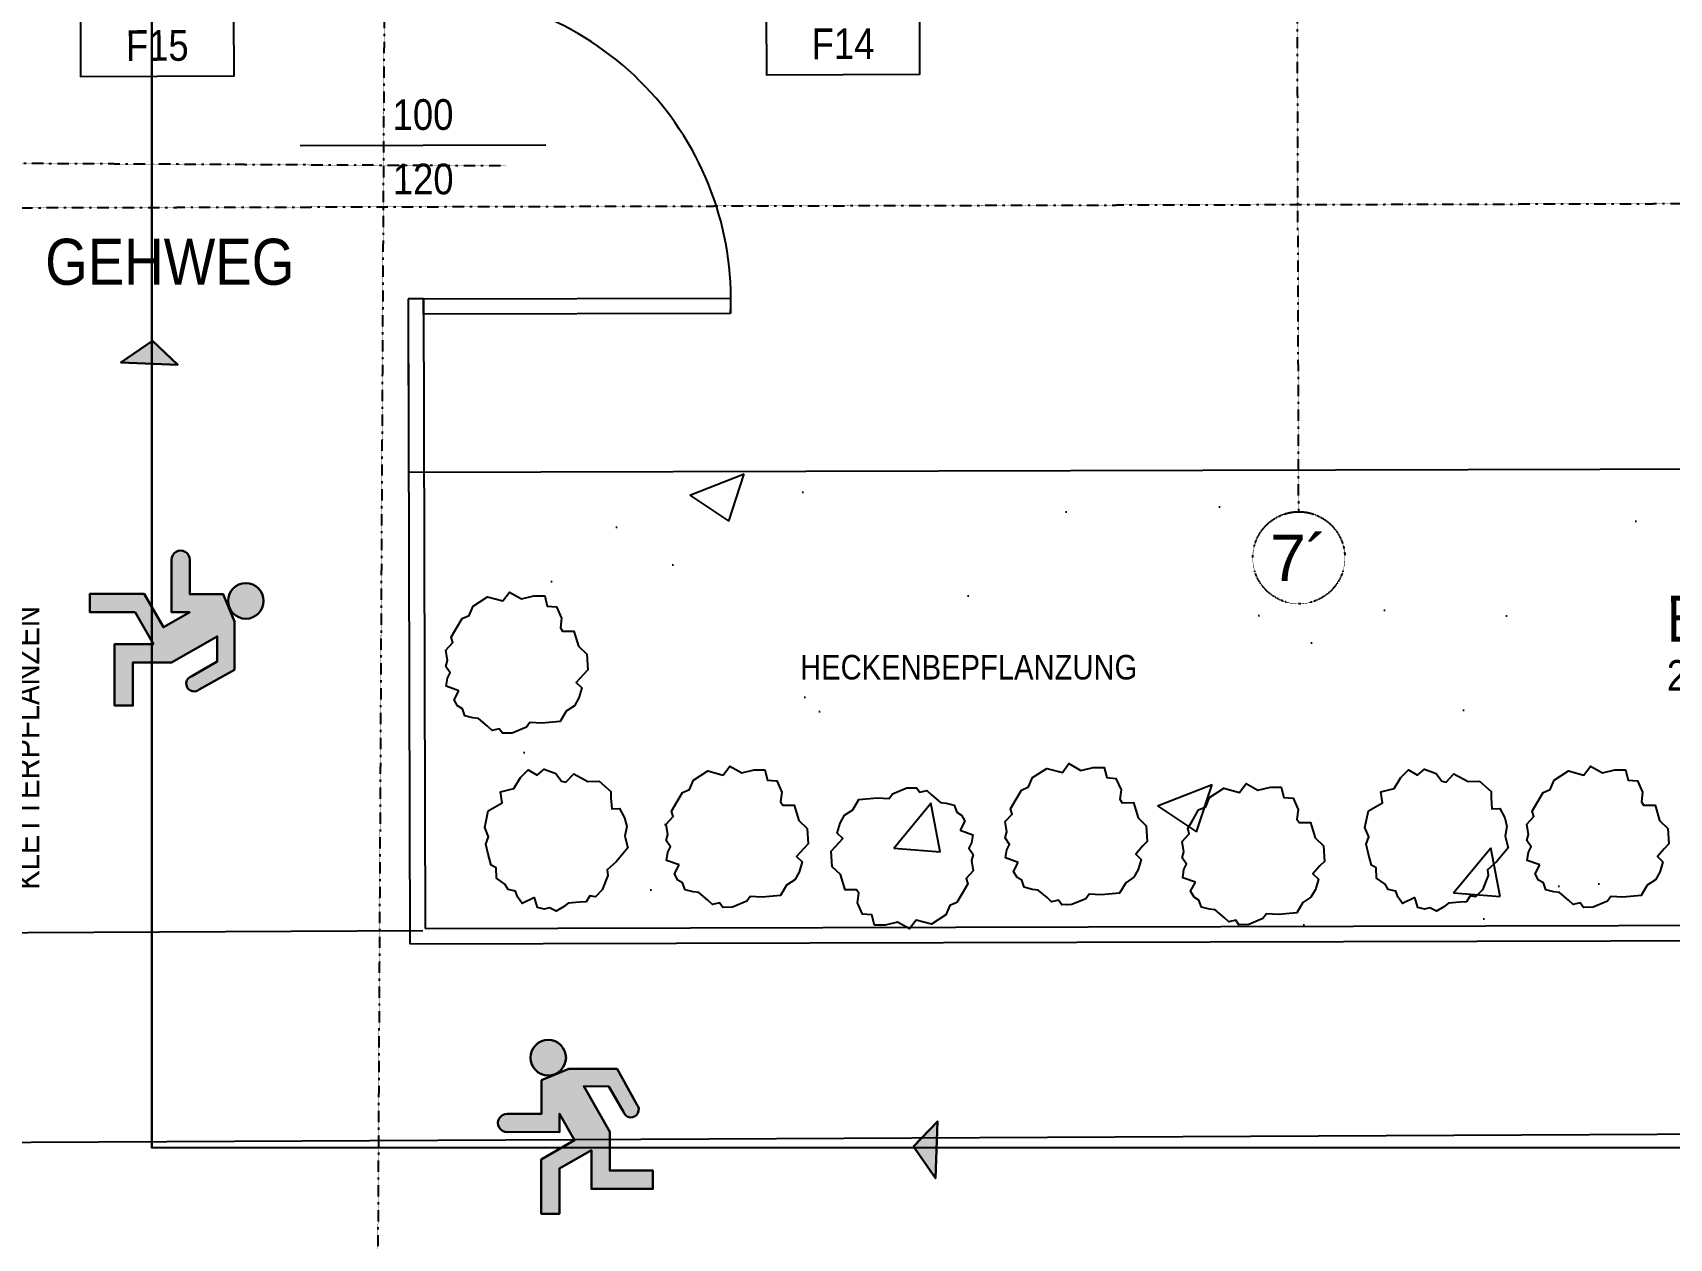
# Model space of a CAD drawing. Header units: millimetres. Extents: x -5498 to 144064, y 340 to 109563.
# Drawn here: x 21912 to 27242, y 57197 to 61122 of the extents above; entities that cross this region are included whole.
import ezdxf
from ezdxf.enums import TextEntityAlignment as Align

# ---------------------------------------------------------------- set-up
doc = ezdxf.new("R2010")
doc.units = ezdxf.units.MM
doc.linetypes.add('STRICHPUNKT', pattern=[1, 0.5, -0.25, 0, -0.25])
for name, color, linetype in [('00-AUF---------M0', 251, 'Continuous'), ('01-TXT---------M0', 251, 'Continuous'), ('01-TXT---------PP', 1, 'Continuous'), ('01-TXT-G00-LEG-M0', 1, 'Continuous'), ('02-AXO-G00-LEG-M0', 251, 'STRICHPUNKT'), ('02-FIL-G00-LEG-GRÜN', 251, 'Continuous'), ('04-TXT-G00-LEG-POS', 8, 'Continuous'), ('05-SYM---------M0', 251, 'Continuous'), ('05-TXT---------PP', 8, 'Continuous'), ('05-TXT--------M0', 251, 'Continuous'), ('05-TXT-G00-LEG-M0', 251, 'Continuous'), ('09-NAT-G00-LEG-PFLANZEN', 251, 'Continuous'), ('09-TXT-G00-LEG-M0', 251, 'Continuous'), ('09-WEG-G00-Leg-M0', 251, 'Continuous'), ('09-WEG_G00-LEG-M0', 251, 'Continuous')]:
    doc.layers.add(name, color=color, linetype=linetype)
doc.styles.add('ARIAL', font='arial.ttf', dxfattribs={"width": 0.85})
doc.styles.get("Standard").update_dxf_attribs({"font": 'arial.ttf'})

# ---------------------------------------------------------------- blocks, each defined once
blk = doc.blocks.new('01-SQM')
at = {"layer": '01-TXT---------M0', "color": 1, "style": 'ARIAL', "width": 0.85}
blk.add_attdef('ROOM', (0, 0), '', height=0.15, dxfattribs=at)
blk.add_attdef('AREA', text='', height=0.1, dxfattribs=at).set_placement((0, -0.06), align=Align.TOP_LEFT)
at = {"layer": '01-TXT---------PP', "color": 1, "style": 'ARIAL', "width": 0.85}
blk.add_attdef('NR', text='', height=0.15, dxfattribs=at).set_placement((-0.1173, 0), align=Align.RIGHT)
blk.add_attdef('FLOOR', text='', height=0.1, dxfattribs=at).set_placement((0, -0.26), align=Align.TOP_LEFT)
blk = doc.blocks.new('05-TXT')
at = {"layer": '05-TXT--------M0'}
blk.add_line((-0.4, 0), (0.4, 0), dxfattribs=at)
at = {"layer": '05-TXT--------M0', "color": 8, "style": 'ARIAL', "width": 0.85}
blk.add_attdef('BREITE', text='', height=0.1, dxfattribs=at).set_placement((0, 0.05), align=Align.CENTER)
blk.add_attdef('HÖHE', text='', height=0.1, rotation=360, dxfattribs=at).set_placement((0, -0.06), align=Align.TOP_CENTER)
blk = doc.blocks.new('türachse&qualität')
at = {"layer": '05-SYM---------M0'}
blk.add_line((-0.4, 0), (-0.4, 0), dxfattribs=at)
at = {"layer": '05-TXT---------PP'}
blk.add_lwpolyline([(-0.5, -0.25), (-0.5, 0.25), (-0.7, 0.25), (-0.7, -0.25)], close=True, dxfattribs=at)
at = {"layer": '05-TXT---------PP', "color": 8, "style": 'ARIAL', "text_generation_flag": 6, "width": 0.85}
blk.add_attdef('POS.NR.', text='', height=0.1, rotation=270, dxfattribs=at).set_placement((-0.6529, -0.0112), align=Align.TOP_CENTER)
blk = doc.blocks.new('9809550')
at = {"color": 18, "lineweight": 30, "true_color": 0x000000}
for points in [[(423921.7, 99168.8), (423956.8, 99168.8), (423956.8, 99202.9), (423984.5, 99214.5), (424033.7, 99214.5), (424053.8, 99178.3)], [(424040.2, 99170.9), (424025.2, 99196.7), (423999.7, 99196.8), (424026.2, 99150.3), (424026.2, 99110.9), (424070.2, 99110.9), (424070.2, 99092.3), (424007.5, 99092.3), (424007.5, 99131.7), (423975, 99113.1), (423975, 99067), (423956.5, 99067), (423956.5, 99122.4), (423990.5, 99141.9), (423975.1, 99168.8), (423975.1, 99150.2), (423921.7, 99150.3)]]:
    blk.add_lwpolyline(points, dxfattribs=at)
blk.add_circle((423963.6, 99225.9), 18.1, dxfattribs=at)
for centre, radius, start, end in [((424047.8, 99173.1), 7.96, 195.7299, 41.4005), ((423921.7, 99159.5), 9.27, 89.9849, 270.0151)]:
    blk.add_arc(centre, radius, start, end, dxfattribs=at)
blk = doc.blocks.new('750298750')
h = blk.add_hatch(color=3)
h.paths.add_polyline_path([(426943.6, 99576.9), (426968.1, 99576.8), (426982.5, 99552, 1.25347), (426995.6, 99559.2), (426976.3, 99594), (426929, 99594), (426902.3, 99582.8), (426902.3, 99550), (426868.6, 99550, 1), (426868.6, 99532.2), (426919.9, 99532.1), (426919.9, 99550), (426934.8, 99524.1), (426902.1, 99505.4), (426902.1, 99452.1), (426919.8, 99452.1), (426919.8, 99496.4), (426951.1, 99514.3), (426951.1, 99476.4), (427011.4, 99476.4), (427011.4, 99494.3), (426969.1, 99494.3), (426969.1, 99532.2)])
h.paths.add_polyline_path([(426891.5, 99604.9, 1), (426926.3, 99604.9, 1)])
at = {"xscale": 0.9619413167778113, "yscale": 0.9619413167778113, "zscale": 0.9619413167778113}
blk.add_blockref('9809550', (19080.8, 4155.4), dxfattribs=at)
blk = doc.blocks.new('4444444')
at = {"lineweight": 30}
h = blk.add_hatch(color=100, dxfattribs=at)
h.dxf.hatch_style = 1
h.paths.add_polyline_path([(431810.8, 98429.5), (431736, 98429.5), (431806.7, 98326.5)])
h.paths.add_polyline_path([(431814, 98511.5), (431736, 98429.5), (431810.8, 98429.5)])
at = {"color": 102, "lineweight": 30, "true_color": 0x21de37}
blk.add_lwpolyline([(431736, 98429.5), (431806.7, 98326.5), (431736, 98429.5), (431814, 98511.5), (431806.7, 98326.5)], dxfattribs=at)

msp = doc.modelspace()

# ---------------------------------------------------------------- hatches: boundary and pattern name
at = {"layer": '02-FIL-G00-LEG-GRÜN'}
h = msp.add_hatch(dxfattribs=at)
h.set_pattern_fill('AR-CONC', color=256, scale=10, angle=107.339, style=0)
h.set_pattern_definition([(50.435, (31995.2, 67277), (1823, -145.56), [190.5, -2095.5]), (355.435, (31995.2, 67277), (-366.92, 1907.84), [152.4, -1676.4]), (100.886, (32147.1, 67265), (1456.1, 1762.27), [161.9, -1780.9]), (46.619, (31991.3, 67785), (2713.9, -399.84), [285.75, -3143.25]), (97.07, (32217.5, 67751.7), (2355.2, 2492.2), [242.85, -2671.35]), (351.619, (31991.3, 67785), (2355.2, 2492.2), [228.6, -2514.6]), (21.435, (32246.3, 67660), (1523.86, -1011.12), [190.5, -2095.5]), (326.435, (32246.3, 67660), (604.03, 1846.52), [152.4, -1676.4]), (71.886, (32373.3, 67575.7), (2127.89, 835.4), [161.9, -1780.9]), (37.935, (31995.2, 67277.1), (24.47, 845.76), [0, -1656.08, 0, -1701.8, 0, -1682.75]), (7.935, (31995.2, 67277.1), (660.576, 1006.85), [0, -970.28, 0, -1617.98, 0, -641.35]), (327.935, (31428.8, 67272.8), (1356.3, -46.997), [0, -635, 0, -1981.2, 0, -2628.9]), (317.935, (31174.8, 67270.8), (1479.32, 265.5), [0, -825.5, 0, -1315.72, 0, -1866.9])])
h.paths.add_polyline_path([(33527.4, 58230.8), (33519.6, 61380.8), (30032.1, 61372.2), (30036.3, 59708.3), (23186.3, 59691.3), (23190, 58205.2)])

# ---------------------------------------------------------------- linework, layer by layer
at = {"color": 102, "lineweight": 30, "true_color": 0x21de37}
msp.add_lwpolyline([(22300.5, 61735.6), (22299.8, 57492.1), (43414.5, 57488.8), (43413.3, 49854), (48066.1, 49853.3), (48065.7, 47305.6)], dxfattribs=at)
at = {"layer": '00-AUF---------M0'}
msp.add_lwpolyline([(23182.8, 58197.2), (21681.3, 58189.8), (21689.7, 56827.2), (21685.5, 57508.5), (34923.5, 57573.5)], dxfattribs=at)
at = {"layer": '02-AXO-G00-LEG-M0'}
for points in [[(23136.7, 76837.1), (23022.4, 54437.4)], [(26035.1, 59562.2), (25992.4, 76762.2)], [(23454.3, 60687.7), (2436.1, 60795)], [(19023.5, 60544.8), (47011.8, 60614.3), (47011.8, 60614.3)]]:
    msp.add_lwpolyline(points, dxfattribs=at)
msp.add_circle((26035.5, 59412.2), 150, dxfattribs=at)
at = {"layer": '09-NAT-G00-LEG-PFLANZEN'}
for points in [[(23300.1, 58979.1), (23258.7, 58993.7), (23262.8, 59020.1), (23271.4, 59037.4), (23257.4, 59058.4), (23262.7, 59078), (23257.3, 59111.9), (23280.3, 59136.6), (23274.9, 59153.4), (23293.4, 59185), (23310.7, 59214.3), (23333.6, 59224.8), (23346.4, 59254.9), (23393, 59285.2), (23443.7, 59271.6), (23465.1, 59300.6), (23503.7, 59278.1), (23544.2, 59288.2), (23579.5, 59288.2), (23588, 59254.9), (23618, 59252.5), (23634.7, 59215.4), (23630.6, 59184.6), (23637.8, 59172.9), (23675, 59173.6), (23690, 59123.9), (23717, 59098), (23720.3, 59047), (23705.6, 59032.7), (23682.6, 59006), (23700.6, 58988.7), (23690.8, 58955.8), (23676.3, 58930.7), (23649.8, 58912.6), (23629.8, 58878.8), (23570.1, 58873.5), (23531.2, 58875.7), (23520.1, 58860.8), (23474, 58841.5), (23441.9, 58840.7), (23431.4, 58855.7), (23408.8, 58850.3), (23393.6, 58864.5), (23364.5, 58888.8), (23345.4, 58891.2), (23319.4, 58898), (23311.4, 58920.7), (23296.1, 58929.8), (23284.4, 58949.8), (23300.1, 58979.1)], [(24017.5, 58412.5), (23976.1, 58427.1), (23980.2, 58453.5), (23988.8, 58470.8), (23974.8, 58491.8), (23980.1, 58511.4), (23974.7, 58545.2), (23997.7, 58570), (23992.3, 58586.7), (24010.8, 58618.4), (24028.1, 58647.7), (24051, 58658.2), (24063.8, 58688.3), (24110.4, 58718.6), (24161.1, 58704.9), (24182.5, 58734), (24221.1, 58711.5), (24261.6, 58721.5), (24296.9, 58721.5), (24305.4, 58688.3), (24335.4, 58685.9), (24352.1, 58648.7), (24348, 58618), (24355.2, 58606.3), (24392.4, 58606.9), (24407.4, 58557.3), (24434.4, 58531.3), (24437.7, 58480.4), (24423, 58466.1), (24400, 58439.4), (24418, 58422), (24408.2, 58389.1), (24393.7, 58364.1), (24367.2, 58345.9), (24347.2, 58312.2), (24287.5, 58306.9), (24248.6, 58309), (24237.5, 58294.1), (24191.4, 58274.9), (24159.3, 58274.1), (24148.8, 58289), (24126.1, 58283.7), (24111, 58297.8), (24081.9, 58322.1), (24062.8, 58324.5), (24036.8, 58331.3), (24028.8, 58354.1), (24013.5, 58363.1), (24001.8, 58383.2), (24017.5, 58412.5)], [(25122, 58420.5), (25080.5, 58435.2), (25084.6, 58461.5), (25093.2, 58478.9), (25079.2, 58499.9), (25084.5, 58519.5), (25079.1, 58553.3), (25102.1, 58578), (25096.8, 58594.8), (25115.2, 58626.5), (25132.5, 58655.8), (25155.5, 58666.2), (25168.3, 58696.4), (25214.8, 58726.6), (25265.5, 58713), (25286.9, 58742), (25325.5, 58719.5), (25366.1, 58729.6), (25401.3, 58729.6), (25409.9, 58696.4), (25439.9, 58693.9), (25456.5, 58656.8), (25452.4, 58626), (25459.7, 58614.3), (25496.8, 58615), (25511.9, 58565.3), (25538.8, 58539.4), (25542.1, 58488.4), (25527.4, 58474.1), (25504.4, 58447.4), (25522.4, 58430.1), (25512.7, 58397.2), (25498.2, 58372.2), (25471.7, 58354), (25451.7, 58320.3), (25392, 58314.9), (25353, 58317.1), (25341.9, 58302.2), (25295.8, 58282.9), (25263.7, 58282.2), (25253.3, 58297.1), (25230.6, 58291.7), (25215.5, 58305.9), (25186.3, 58330.2), (25167.2, 58332.6), (25141.2, 58339.4), (25133.2, 58362.1), (25117.9, 58371.2), (25106.3, 58391.2), (25122, 58420.5)], [(26820.6, 58412.5), (26779.2, 58427.1), (26783.3, 58453.5), (26791.8, 58470.8), (26777.9, 58491.8), (26783.1, 58511.4), (26777.8, 58545.2), (26800.7, 58570), (26795.4, 58586.7), (26813.8, 58618.4), (26831.1, 58647.7), (26854.1, 58658.2), (26866.9, 58688.3), (26913.4, 58718.6), (26964.1, 58704.9), (26985.5, 58734), (27024.1, 58711.5), (27064.7, 58721.5), (27099.9, 58721.5), (27108.5, 58688.3), (27138.5, 58685.9), (27155.1, 58648.7), (27151, 58618), (27158.3, 58606.3), (27195.5, 58606.9), (27210.5, 58557.3), (27237.5, 58531.3), (27240.8, 58480.4), (27226, 58466.1), (27203.1, 58439.4), (27221, 58422), (27211.3, 58389.1), (27196.8, 58364.1), (27170.3, 58345.9), (27150.3, 58312.2), (27090.6, 58306.9), (27051.7, 58309), (27040.6, 58294.1), (26994.4, 58274.9), (26962.4, 58274.1), (26951.9, 58289), (26929.2, 58283.7), (26914.1, 58297.8), (26884.9, 58322.1), (26865.9, 58324.5), (26839.9, 58331.3), (26831.9, 58354.1), (26816.5, 58363.1), (26804.9, 58383.2), (26820.6, 58412.5)], [(23546.4, 58305.8), (23506.7, 58286.9), (23491, 58308.4), (23484.8, 58326.7), (23460.1, 58331.7), (23450, 58349.3), (23422.2, 58369.4), (23421, 58403.2), (23405.4, 58411.2), (23396, 58446.7), (23387.5, 58479.6), (23396.3, 58503.3), (23384.1, 58533.6), (23395.6, 58587.9), (23441.1, 58614.1), (23435.7, 58649.8), (23478.9, 58661.2), (23500.5, 58697), (23525.4, 58721.9), (23554.9, 58704.4), (23577.9, 58724), (23615.9, 58709.5), (23634.7, 58684.8), (23648.2, 58681.7), (23674, 58708.4), (23719.7, 58683.9), (23757.1, 58684.6), (23795.5, 58650.9), (23795.2, 58630.4), (23797.8, 58595.3), (23822.8, 58595.7), (23839.2, 58565.6), (23846.6, 58537.6), (23840.7, 58506.1), (23850.4, 58468.1), (23812, 58422.1), (23782.9, 58396.1), (23785.6, 58377.7), (23766.6, 58331.5), (23744.5, 58308.2), (23726.5, 58311.4), (23714.3, 58291.6), (23693.6, 58290.9), (23655.8, 58287.5), (23640.6, 58275.7), (23617.4, 58262.1), (23595.6, 58272.5), (23578.4, 58268.1), (23556, 58274), (23546.4, 58305.8)], [(26413.2, 58305.8), (26373.5, 58286.9), (26357.8, 58308.4), (26351.6, 58326.7), (26326.9, 58331.7), (26316.7, 58349.3), (26289, 58369.4), (26287.7, 58403.2), (26272.1, 58411.2), (26262.8, 58446.7), (26254.3, 58479.6), (26263.1, 58503.3), (26250.9, 58533.6), (26262.4, 58587.9), (26307.9, 58614.1), (26302.5, 58649.8), (26345.7, 58661.2), (26367.2, 58697), (26392.2, 58721.9), (26421.7, 58704.4), (26444.7, 58724), (26482.6, 58709.5), (26501.5, 58684.8), (26514.9, 58681.7), (26540.7, 58708.4), (26586.5, 58683.9), (26623.9, 58684.6), (26662.3, 58650.9), (26661.9, 58630.4), (26664.6, 58595.3), (26689.6, 58595.7), (26706, 58565.6), (26713.4, 58537.6), (26707.5, 58506.1), (26717.2, 58468.1), (26678.8, 58422.1), (26649.7, 58396.1), (26652.4, 58377.7), (26633.4, 58331.5), (26611.3, 58308.2), (26593.3, 58311.4), (26581.1, 58291.6), (26560.4, 58290.9), (26522.5, 58287.5), (26507.4, 58275.7), (26484.2, 58262.1), (26462.4, 58272.5), (26445.2, 58268.1), (26422.8, 58274), (26413.2, 58305.8)], [(24932.6, 58525.3), (24974, 58510.7), (24969.9, 58484.3), (24961.3, 58467), (24975.3, 58446), (24970, 58426.4), (24975.4, 58392.5), (24952.4, 58367.8), (24957.8, 58351.1), (24939.3, 58319.4), (24922, 58290.1), (24899.1, 58279.6), (24886.3, 58249.5), (24839.7, 58219.2), (24789, 58232.8), (24767.6, 58203.8), (24729, 58226.3), (24688.5, 58216.3), (24653.2, 58216.3), (24644.7, 58249.5), (24614.7, 58251.9), (24598, 58289), (24602.1, 58319.8), (24594.9, 58331.5), (24557.7, 58330.9), (24542.7, 58380.5), (24515.7, 58406.5), (24512.4, 58457.4), (24527.1, 58471.7), (24550.1, 58498.4), (24532.1, 58515.7), (24541.9, 58548.7), (24556.4, 58573.7), (24582.9, 58591.8), (24602.9, 58625.6), (24662.6, 58630.9), (24701.5, 58628.7), (24712.6, 58643.7), (24758.7, 58662.9), (24790.8, 58663.7), (24801.3, 58648.7), (24823.9, 58654.1), (24839.1, 58640), (24868.2, 58615.6), (24887.3, 58613.2), (24913.3, 58606.4), (24921.3, 58583.7), (24936.6, 58574.6), (24948.3, 58554.6), (24932.6, 58525.3)], [(25698.8, 58356.1), (25657.4, 58370.7), (25661.5, 58397), (25670, 58414.4), (25656.1, 58435.4), (25661.3, 58455), (25656, 58488.8), (25678.9, 58513.6), (25673.6, 58530.3), (25692, 58562), (25709.3, 58591.3), (25732.3, 58601.8), (25745.1, 58631.9), (25791.6, 58662.2), (25842.3, 58648.5), (25863.7, 58677.6), (25902.3, 58655.1), (25942.9, 58665.1), (25978.1, 58665.1), (25986.7, 58631.9), (26016.7, 58629.5), (26033.3, 58592.3), (26029.2, 58561.6), (26036.5, 58549.9), (26073.7, 58550.5), (26088.7, 58500.8), (26115.7, 58474.9), (26119, 58423.9), (26104.2, 58409.7), (26081.3, 58382.9), (26099.2, 58365.6), (26089.5, 58332.7), (26075, 58307.7), (26048.5, 58289.5), (26028.5, 58255.8), (25968.8, 58250.5), (25929.9, 58252.6), (25918.8, 58237.7), (25872.6, 58218.5), (25840.6, 58217.7), (25830.1, 58232.6), (25807.4, 58227.2), (25792.3, 58241.4), (25763.1, 58265.7), (25744.1, 58268.1), (25718.1, 58274.9), (25710, 58297.7), (25694.7, 58306.7), (25683.1, 58326.7), (25698.8, 58356.1)]]:
    msp.add_lwpolyline(points, close=True, dxfattribs=at)
at = {"layer": '09-WEG-G00-Leg-M0'}
msp.add_lwpolyline([(23184.9, 60255.2), (23134.9, 60255)], dxfattribs=at)
msp.add_lwpolyline([(24185, 60207.6), (23185, 60205.2), (23184.9, 60255.2), (24184.9, 60257.6)], close=True, dxfattribs=at)
msp.add_arc((23184, 60253.1), 1002, 357.3973, 90.0929, dxfattribs=at)
at = {"layer": '09-WEG_G00-LEG-M0'}
for p, q in [((23134.9, 60255), (23140.1, 58155)), ((23184.9, 60255.2), (23190, 58205.2))]:
    msp.add_line(p, q, dxfattribs=at)
for points in [[(23134.9, 60255), (23136.3, 59691.2), (30036.3, 59708.3), (30032.1, 61372.2)], [(23190, 58205.2), (31827.4, 58226.6)], [(23140.1, 58155), (31827.5, 58176.6)]]:
    msp.add_lwpolyline(points, dxfattribs=at)

# ---------------------------------------------------------------- block references
at = {"color": 102, "lineweight": 30, "true_color": 0x21de37}
for p, rotation in [((-76059.4, 491870.1), 269.9910616338727), ((-406970.2, -40867.2), 359.9910616338183)]:
    msp.add_blockref('4444444', p, dxfattribs=dict(at, rotation=rotation))
at = {"color": 102, "lineweight": 30, "true_color": 0x21de37, "xscale": 3.324484011775431, "yscale": 3.324484011775431, "zscale": 3.324484011775431}
for p, rotation in [((-308307.1, 1478575.2), 269.9910616339587), ((-1395712.3, -273128.8), 359.9910616339362)]:
    msp.add_blockref('750298750', p, dxfattribs=dict(at, rotation=rotation))
at = {"layer": '01-TXT-G00-LEG-M0', "xscale": 999.9999999999995, "yscale": 999.9999999999995, "zscale": 999.9999999999995}
for p, rotation, values in [((21952.9, 60300.9), 359.9999999917097, {'ROOM': 'GEHWEG'}), ((27233.8, 59139.1), 0.1423037157096364, {'ROOM': 'EIGENGARTEN TOP 2', 'AREA': '21.17m2'})]:
    msp.add_blockref('01-SQM', p, dxfattribs=dict(at, rotation=rotation)).add_auto_attribs(values)
at = {"layer": '04-TXT-G00-LEG-POS'}
ref = msp.add_blockref('türachse&qualität', (22316.4, 61680.1), dxfattribs=dict(at, xscale=999.9999999999995, yscale=999.9999999999995, zscale=999.9999999999995, rotation=90.14228702002418))
ref.add_attrib('POS.NR.', 'F15', dxfattribs={"layer": '05-TXT---------PP', "color": 8, "height": 100, "rotation": 0.1423, "style": 'ARIAL', "width": 0.85}).set_placement((22317.9, 61080.1), align=Align.MIDDLE_CENTER)
ref = msp.add_blockref('türachse&qualität', (24549.8, 61685.6), dxfattribs=dict(at, xscale=999.9999999999995, yscale=999.9999999999995, zscale=999.9999999999995, rotation=90.14228702002418))
ref.add_attrib('POS.NR.', 'F14', dxfattribs={"layer": '05-TXT---------PP', "color": 8, "height": 100, "rotation": 0.1423, "style": 'ARIAL', "width": 0.85}).set_placement((24551.3, 61085.6), align=Align.MIDDLE_CENTER)
at = {"layer": '05-TXT-G00-LEG-M0', "xscale": 999.9999999999995, "yscale": 999.9999999999995, "zscale": 999.9999999999995, "rotation": 0.1423037078718317}
msp.add_blockref('05-TXT', (23183.6, 60755.2), dxfattribs=at).add_auto_attribs({'BREITE': '100', 'HÖHE': '120'})

# ---------------------------------------------------------------- texts
at = {"layer": '02-AXO-G00-LEG-M0', "insert": (26035.5, 59412.2), "char_height": 150, "width": 246.7, "attachment_point": 5, "rotation": 0.1423}
msp.add_mtext('{\\fArial|b0|i0|c0|p34;7´}', dxfattribs=at)
at = {"layer": '09-TXT-G00-LEG-M0', "char_height": 80, "attachment_point": 1, "style": 'ARIAL'}
for s, insert, width, rotation in [('KLETTERPFLANZEN', (21853.5, 58331.3), 2155, 90), ('HECKENBEPFLANZUNG', (24411.4, 59095.9), 2155.029, 360)]:
    msp.add_mtext(s, dxfattribs=dict(at, insert=insert, width=width, rotation=rotation))

doc.saveas('drawing.dxf')
